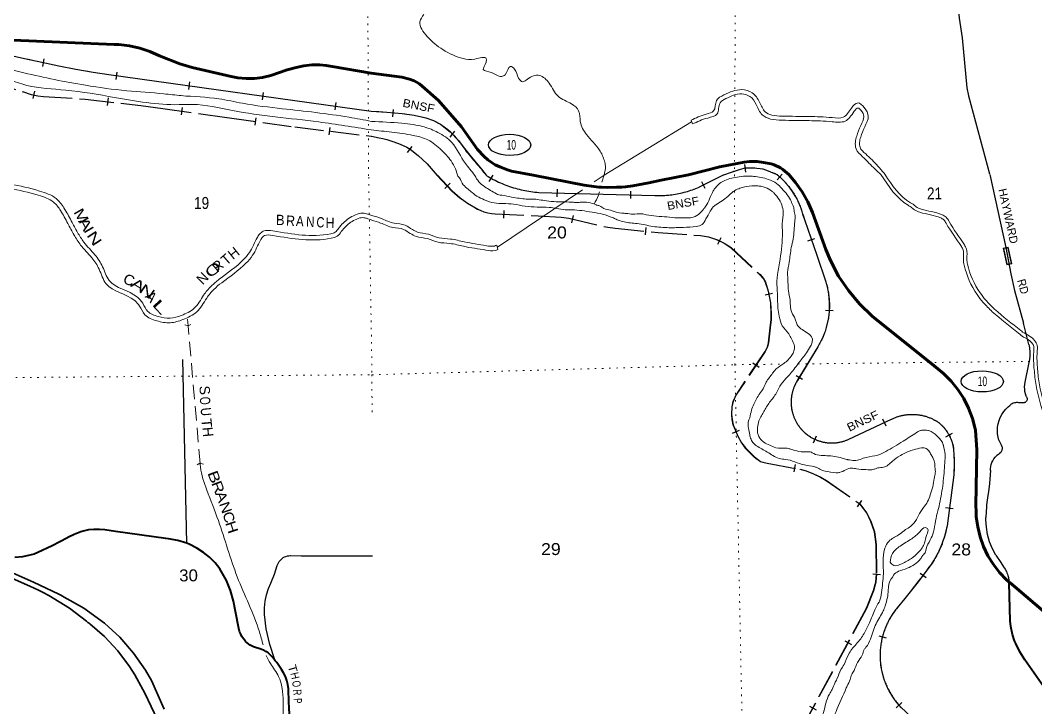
# Model space of a CAD drawing. Header units: feet. Extents: x -8 to 250644, y -192250 to 1368.
# Drawn here: x 57408 to 72237, y -145194 to -135149 of the extents above; entities that cross this region are included whole.
import ezdxf
from ezdxf.enums import TextEntityAlignment as Align

# ---------------------------------------------------------------- set-up
doc = ezdxf.new("R2010")
doc.units = ezdxf.units.FT
doc.header["$LTSCALE"] = 70
for name, pattern in [('DOTTED', [1.5, 0.3, -1.2]), ('LONG_DASHED', [7.5, 6, -1.5]), ('MEDIUM_DASHED', [4.5, 3, -1.5])]:
    doc.linetypes.add(name, pattern=pattern)
for name, color, linetype, lineweight in [('17', 7, 'Continuous', 25), ('18', 7, 'Continuous', 35), ('23', 7, 'Continuous', 70), ('26', 7, 'Continuous', 40), ('29', 7, 'Continuous', 25), ('31', 7, 'Continuous', 13), ('34', 7, 'Continuous', 25), ('39', 7, 'Continuous', 13), ('63', 7, 'Continuous', 25), ('7', 7, 'DOTTED', 13)]:
    doc.layers.add(name, color=color, linetype=linetype, lineweight=lineweight)
for name, color, linetype in [('27', 7, 'Continuous'), ('30', 7, 'Continuous'), ('41', 7, 'Continuous')]:
    doc.layers.add(name, color=color, linetype=linetype)

msp = doc.modelspace()

# ---------------------------------------------------------------- linework, layer by layer
at = {"layer": '17'}
for centre, major_axis in [((64553.28, -136969.88), (309.24, -1)), ((71456.07, -140425.94), (-309.24, 1))]:
    msp.add_ellipse(centre, major_axis=major_axis, ratio=0.500121, dxfattribs=at)
at = {"layer": '18'}
for points in [[(59511.54, -145214.53), (59324.07, -144795.13), (59235.96, -144644.48), (59060.87, -144394.77), (58860.63, -144164.74), (58637.45, -143956.9), (58337.58, -143741.57), (58016.85, -143558.78), (58010.87, -143555.81), (57990.42, -143545.63), (57970.87, -143536.34), (57599.11, -143359.61), (53801.75, -141680.98)], [(59410.3, -145372.75), (59226.58, -144981.64), (59082.62, -144713.18), (59003.68, -144589.96), (58832.24, -144362.23), (58637.93, -144153.67), (58422.89, -143966.56), (58415.26, -143960.67), (58396.59, -143946.27), (58375.26, -143929.97), (58127.76, -143740.93), (57823.89, -143552.23), (57732.63, -143504.15), (57712.49, -143493.54), (57692.63, -143484.51), (57588.75, -143437.28), (57568.94, -143428.27), (57548.75, -143419.35), (53868.4, -141792.45)]]:
    msp.add_lwpolyline(points, dxfattribs=at)
at = {"layer": '23'}
for points in [[(62530.77, -135919.8), (61961.25, -135824.28), (61874.24, -135810.27), (61780.19, -135801.22), (61665.22, -135801.16), (61550.87, -135813.11), (61438.4, -135836.96), (61304.64, -135872.05), (61066.05, -135956.2), (60947.53, -135983.18), (60826.83, -135997.62), (60705.29, -135999.38), (60584.22, -135988.41), (60486.26, -135970.02), (59916.67, -135837.55), (59738.31, -135785.27), (59441.81, -135670.92), (59300.65, -135606.12), (59153.49, -135556.44), (59001.94, -135522.42), (58847.66, -135504.42), (58779.62, -135501.64), (57303.26, -135438.54)], [(64899.24, -137414.47), (64582.51, -137354.3), (64522.52, -137336.21), (64410.67, -137291.78), (64344.27, -137260.51), (64301.46, -137231.84), (64236.87, -137186.26), (64180.25, -137139.37), (64084.34, -137036.95), (63853.05, -136705.31), (63517.25, -136319.46), (63235.81, -136078.38), (63158, -136031.49), (63091.61, -136008.05), (62979.17, -135980.02), (62530.77, -135919.8)], [(67166.21, -137409.28), (67622.23, -137288.89), (67977.75, -137222.16), (68057.26, -137213.63), (68119.75, -137211.67), (68170.52, -137213.63), (68263.02, -137227.91), (68373.61, -137248.8), (68417.06, -137261.5), (68449.28, -137274.2), (68479.55, -137290.81), (68508.84, -137307.42), (68543.85, -137331.32), (68629.8, -137404.64)], [(64899.24, -137414.47), (65419.16, -137513.11), (65642.47, -137556.11), (65782.34, -137579.02), (65857.56, -137586.59), (65896.72, -137588.38), (65985.29, -137591.49), (66117.58, -137589.72), (66195.37, -137586.15), (66245.21, -137582.59), (66355.16, -137569.12), (66589.29, -137523.81), (66767.34, -137487.35), (67166.21, -137409.28)], [(71847.08, -143353.9), (71845.52, -143352.58), (71812.92, -143324.93), (71709.92, -143217.15), (71618.74, -143099.2), (71540.4, -142972.35), (71475.74, -142838.02), (71425.48, -142697.66), (71390.16, -142552.82), (71370.18, -142405.07), (71365.9, -142326.42), (71363.91, -142240.67), (71376.57, -141427.68), (71356.5, -141138.19), (71354.1, -141118.17), (71348.78, -141098.19), (71313.51, -140965.62), (71257.19, -140818.13), (71185.77, -140677.33), (71100.02, -140544.77), (71000.88, -140421.91), (70889.44, -140310.07), (70806.84, -140240.64), (70755.92, -140196.7), (69848.37, -139472.19), (69665.19, -139294.41), (69501.6, -139098.45), (69359.39, -138886.47), (69240.12, -138660.79), (69172.62, -138500.3), (68978.44, -137959.23), (68911.16, -137804.15), (68828.04, -137656.96), (68729.99, -137519.26), (68629.8, -137404.64)], [(73280.8, -144576.68), (71926.63, -143421.36), (71857.77, -143362.97), (71847.08, -143353.9)]]:
    msp.add_lwpolyline(points, dxfattribs=at)
at = {"layer": '26'}
for points in [[(58800.32, -142620.26), (58642.12, -142596.54), (58562.81, -142588.11), (58483.06, -142588.02), (58403.73, -142596.26), (58325.71, -142612.76), (58293.45, -142622.13), (58194.49, -142660.34), (58100.07, -142708.69), (58099, -142709.31), (57872.73, -142829.47), (57665.83, -142927.62), (57610.39, -142949.69), (57549.51, -142967.01), (57438.76, -142989.33), (57326.28, -142999.94)], [(61337.77, -145294.62), (61332.65, -145189.91), (61331.35, -145114.74), (61324.35, -144916.45), (61315.87, -144855.34), (61301.06, -144795.44), (61280.07, -144737.43), (61253.13, -144681.93), (61224.76, -144635.69), (61152.37, -144534.84), (61130.36, -144506.42), (61095.09, -144460.86), (61073.34, -144434.38), (61048.95, -144410.33), (61022.18, -144388.95), (60993.31, -144370.49), (60962.68, -144355.15), (60930.61, -144343.1), (60919.02, -144339.66), (60811.82, -144305.46), (60765.8, -144278.21), (60722.87, -144246.3), (60697.98, -144224.29), (60694.61, -144220.61), (60668.38, -144188.41), (60645.66, -144153.65), (60626.69, -144116.71), (60611.7, -144077.99), (60600.83, -144037.91), (60552.29, -143790.11), (60523.69, -143634.49), (60478.97, -143482.71), (60418.63, -143336.44), (60343.34, -143197.28), (60323.61, -143165.86), (60251.58, -143076.9), (60170.64, -142995.96), (60081.68, -142923.92), (59985.68, -142861.58), (59883.69, -142809.61), (59839.74, -142791.18), (59708.08, -142750.67), (59572.91, -142724.14), (59534.48, -142719.25), (58800.32, -142620.26)], [(72485.37, -145079.78), (72080.92, -144494.81), (72005.12, -144375.07), (71945.99, -144256.91), (71935.99, -144236.93), (71929.55, -144216.91), (71899.47, -144123.41), (71875.02, -144006.72), (71865.17, -143922.96), (71848.08, -143372.58), (71847.08, -143353.9)]]:
    msp.add_lwpolyline(points, dxfattribs=at)
at = {"layer": '29'}
for p, q in [((71874.77, -138852.64), (71926.69, -139097.75)), ((71926.69, -139097.75), (72060.12, -139573.57)), ((59838.78, -142790.78), (59781.94, -140104.57)), ((72136.85, -140150.5), (72079.54, -140439.34)), ((71577.07, -141729.45), (71564.52, -141918.14)), ((71516.86, -142255.65), (71509.89, -142414.65))]:
    msp.add_line(p, q, dxfattribs=at)
for points in [[(72497.08, -130949.35), (72161.1, -131075.43), (72120.43, -131099.05), (72086.3, -131127.95), (72024.61, -131191), (71258.16, -132241.66), (71196.49, -132349.35), (71142.67, -132483.31), (71091.49, -132635.66), (71079.68, -132735.47), (71100.67, -133019.15), (71111.17, -133386.88), (71107.92, -135007.56), (71121.67, -135120.47), (71163.67, -135404.15), (71231.29, -136137.04), (71258.16, -136255.19), (71564.68, -137393.05)], [(71565.97, -137400.73), (71799.47, -138470.44), (71874.77, -138852.64)], [(72135.97, -139887.37), (72131.13, -139867.31), (72060.12, -139573.57)], [(72135.97, -139887.37), (72140.09, -139907.31), (72147.11, -139941.26), (72152.55, -139996.08), (72152.24, -140051.18), (72146.16, -140105.94), (72136.85, -140150.5)], [(72079.54, -140439.34), (72073.45, -140471.88), (72070.79, -140504.89), (72071.59, -140537.99), (72075.85, -140570.82), (72083.52, -140603.03), (72094.52, -140634.27), (72099.39, -140645.47)], [(72113.18, -140693.16), (72102.88, -140713.14), (72098.87, -140718.13), (72093.76, -140723.27), (72088.14, -140727.86), (72082.07, -140731.83), (72075.62, -140735.14), (72068.86, -140737.76), (72061.87, -140739.66), (72054.71, -140740.82), (72048.12, -140741.22)], [(72099.39, -140645.47), (72103.71, -140652.53), (72107.26, -140660.01), (72110.01, -140667.82), (72111.28, -140673.14), (72113.18, -140693.16)], [(71699.35, -141286.36), (71687.17, -141238.95), (71680.02, -141190.53), (71677.97, -141141.63), (71681.04, -141092.78), (71689.19, -141044.52), (71702.35, -140997.38), (71720.37, -140951.87), (71743.04, -140908.5), (71770.12, -140867.73), (71801.32, -140830.01), (71836.28, -140795.77), (71857.89, -140777.84)], [(71990.69, -140737.92), (71974.39, -140736.05), (71957.98, -140735.9), (71941.65, -140737.47), (71925.57, -140740.74), (71909.92, -140745.66), (71894.87, -140752.2), (71880.59, -140760.27), (71867.23, -140769.8), (71857.89, -140777.84)], [(72048.12, -140741.22), (72022.9, -140739.05), (71990.69, -140737.92)], [(71699.35, -141286.36), (71731.62, -141353.6), (71743.64, -141375.74)], [(71726.33, -141462.69), (71706.32, -141479.45), (71691.79, -141491.63), (71671.84, -141507.94)], [(71743.64, -141375.74), (71745.9, -141385.67), (71747.12, -141395.78), (71747.27, -141405.97), (71746.35, -141416.11), (71744.38, -141426.11), (71741.37, -141435.84), (71738.43, -141442.71), (71726.33, -141462.69)], [(71577.07, -141729.45), (71577.85, -141699.26), (71581.79, -141669.32), (71588.83, -141639.95), (71598.9, -141611.48), (71611.9, -141584.22), (71627.67, -141558.47), (71646.04, -141534.51), (71652.22, -141527.99), (71671.84, -141507.94)], [(71564.52, -141918.14), (71548.68, -142041.19), (71537.53, -142095.2)], [(71537.53, -142095.2), (71519.01, -142227.31), (71516.86, -142255.65)], [(71656.31, -142966.89), (71605.44, -142870.05), (71564.97, -142768.44), (71535.35, -142663.14), (71516.89, -142555.33), (71509.81, -142446.18), (71509.89, -142414.65)], [(61160.41, -143114.53), (61167.63, -143094.65), (61176.88, -143075.64), (61188.07, -143057.7), (61201.07, -143041.02), (61215.75, -143025.8), (61231.94, -143012.19), (61249.46, -143000.36), (61268.12, -142990.41), (61287.72, -142982.48), (61308.04, -142976.63), (61328.86, -142972.94), (61349.95, -142971.45), (61353.28, -142971.42)], [(61353.28, -142971.42), (61511.64, -142972.25), (62551.38, -142973.49)], [(71656.31, -142966.89), (71728.86, -143071.85), (71768.87, -143135.01)], [(61066.39, -143374.46), (61122.12, -143240.66), (61160.41, -143114.53)], [(71768.87, -143135.01), (71791.41, -143168.69), (71810.3, -143204.55), (71817.41, -143222.35), (71825.4, -143242.37)], [(71825.4, -143242.37), (71830.82, -143262.35), (71838.01, -143288.84), (71845.69, -143336.39), (71847.08, -143353.9), (71847.77, -143362.58)], [(60972.37, -143833.5), (60972.38, -143736.02), (60982.58, -143639.07), (61002.85, -143543.72), (61032.98, -143451.02), (61066.39, -143374.46)], [(61130.36, -144506.42), (61120.43, -144477.16), (61050.75, -144272.05), (60998.24, -144040.18), (60972.37, -143833.5)]]:
    msp.add_lwpolyline(points, dxfattribs=at)
at = {"layer": '31'}
for p, q in [((71836.84, -138463.6), (71887.59, -138708.39)), ((71887.59, -138708.39), (71814.15, -138723.62))]:
    msp.add_line(p, q, dxfattribs=at)
msp.add_lwpolyline([(71814.15, -138723.62), (71763.4, -138478.82), (71836.84, -138463.6)], dxfattribs=at)
msp.add_lwpolyline([(71772.85, -138485.03), (71830.62, -138473.05), (71878.13, -138702.18), (71820.36, -138714.16)], close=True, dxfattribs=at)
at = {"layer": '34', "lineweight": 13}
for p, q in [((55315.26, -135220.49), (57470.24, -135706.73)), ((58701.99, -135943.86), (62527.21, -136476.15)), ((64980.77, -137665.82), (66677.07, -137710.68)), ((69056.02, -139918.53), (68755.65, -140414.32)), ((71039.91, -141791.41), (70942.21, -142536.11))]:
    msp.add_line(p, q, dxfattribs=at)
at = {"layer": '34'}
for p, q in [((57735.79, -135822.4), (57758.22, -135714.09)), ((58807.75, -136015.23), (58823, -135905.67)), ((59870.09, -136160.42), (59885.33, -136050.87)), ((60945.16, -136312.65), (60960.4, -136203.1)), ((62007.49, -136457.85), (62022.74, -136348.29)), ((62847.63, -136562.08), (62856.68, -136451.84)), ((63688.11, -136856.59), (63755.25, -136768.69)), ((68005.25, -137367.05), (67988.49, -137257.7)), ((64257.6, -137506.7), (64315.15, -137412.23)), ((68463.27, -137480.07), (68534.31, -137395.29)), ((67410.69, -137607.04), (67360.95, -137508.24)), ((65250.8, -137729.09), (65253.72, -137618.52)), ((66322.7, -137754.83), (66325.63, -137644.26)), ((68909.13, -138372.58), (69013.58, -138336.18)), ((69167.66, -139383.18), (69278.04, -139390.39)), ((68736.78, -140337.19), (68831.38, -140394.5)), ((70053.88, -141077.72), (70006.96, -140977.56)), ((68992.73, -141322.26), (69037, -141220.89)), ((70923.71, -141234.13), (71020.42, -141180.45)), ((70920.47, -142270.48), (71030.14, -142284.86)), ((70548.19, -143225.48), (70636.43, -143292.18)), ((69944.04, -144143.01), (70051.25, -144170.24)), ((70200.55, -145193.37), (70283.06, -145119.7))]:
    msp.add_line(p, q, dxfattribs=at)
for points in [[(55315.5, -135219.42), (57470.48, -135705.66), (57720.33, -135763.45), (57970.09, -135815.19), (58220.87, -135862.65), (58473.75, -135907.61), (58702.14, -135942.78), (62532.57, -136475.11)], [(62533.57, -136474.88), (62759.36, -136493.43), (62985.17, -136511.99), (63159.84, -136536.95), (63332.94, -136576.04), (63441.47, -136613.04), (63543.25, -136668.81), (63684.97, -136777.05), (63805.83, -136904.72), (63859.11, -136977.51), (63912.92, -137049.39), (63990.51, -137143.14), (64068.16, -137236.86), (64142.22, -137326.14), (64213.89, -137413.66)], [(67681.1, -137407.8), (67796.67, -137368.68), (67912.73, -137329.36), (67947.42, -137319.14), (67979.64, -137311.33), (68005.02, -137307.42), (68038.41, -137305.15), (68106.57, -137304.49), (68166.51, -137307.9), (68212.02, -137313.28), (68250.18, -137321.36), (68330.98, -137347.25), (68397.06, -137375.84), (68463.09, -137404.41)], [(64217.58, -137415.76), (64223.43, -137420.15), (64239.09, -137430.15), (64264.11, -137444.95), (64289.49, -137459.28), (64315.05, -137473.28), (64340.83, -137486.63), (64366.81, -137499.67), (64392.98, -137512.21), (64419.51, -137524.27), (64446.1, -137535.84), (64473.03, -137547.11), (64500, -137557.7), (64527.33, -137567.98), (64554.71, -137577.6), (64582.29, -137586.91), (64609.9, -137595.71), (64637.87, -137604.04), (64665.89, -137611.7), (64693.93, -137619.03), (64722.34, -137625.88), (64750.63, -137632.23), (64779.1, -137638.08), (64807.81, -137643.29), (64836.36, -137648.16), (64865.12, -137652.53), (64894.08, -137656.25), (64922.91, -137659.62), (64951.77, -137662.5), (64980.82, -137664.73), (66677.1, -137709.59), (66692.45, -137710.04), (66718.33, -137710.53), (66744.1, -137710.44), (66769.91, -137710.02), (66795.66, -137709.12), (66821.51, -137707.7), (66847.18, -137705.87), (66873, -137703.66), (66898.59, -137700.9), (66924.33, -137697.75), (66949.83, -137694.06), (66975.35, -137690.04), (67000.7, -137685.61), (67026.13, -137680.66), (67051.33, -137675.16), (67076.42, -137669.4), (67101.6, -137663.11), (67126.46, -137656.46), (67151.28, -137649.36), (67176, -137641.66), (67200.48, -137633.74), (67224.9, -137625.36), (67249.23, -137616.37), (67273.3, -137607.17), (67297.19, -137597.56), (67321.01, -137587.35), (67327.54, -137584.85), (67680.26, -137408.19)], [(68463.42, -137404.77), (68466.35, -137406.72), (68479.69, -137420.55), (68494.49, -137433.59), (68509.22, -137446.88), (68523.65, -137460.37), (68537.81, -137474.16), (68551.67, -137488.15), (68565.36, -137502.4), (68578.87, -137516.82), (68591.99, -137531.58), (68604.92, -137546.5), (68617.59, -137561.73), (68630.05, -137577.12), (68642.11, -137592.73), (68653.97, -137608.51), (68665.53, -137624.48), (68676.82, -137640.76), (68687.78, -137657.12), (68698.58, -137673.75), (68708.94, -137690.5), (68719.14, -137707.52), (68728.9, -137724.66), (68738.46, -137741.96), (68747.7, -137759.34), (68756.67, -137777.03), (68765.2, -137794.84), (68773.51, -137812.69), (68781.53, -137830.85), (68789.21, -137848.99), (68796.59, -137867.32), (68803.56, -137885.86), (68810.27, -137904.36), (68816.69, -137923.05), (68822.7, -137941.97), (68828.45, -137960.82), (68833.89, -137979.76), (68838.89, -137998.88), (68865.44, -138073.43), (69042.61, -138581.73), (69171.24, -138968.78), (69173.38, -138975.91), (69179.24, -138995.39), (69184.67, -139015.15), (69189.72, -139034.83), (69194.47, -139054.6), (69198.93, -139074.6), (69202.88, -139094.56), (69206.65, -139114.56), (69209.95, -139134.68), (69213.03, -139154.94), (69215.65, -139175.06), (69217.89, -139195.36), (69219.86, -139215.64), (69221.52, -139236), (69222.65, -139256.32), (69223.56, -139276.78), (69224.12, -139297.16), (69224.26, -139317.56), (69224.02, -139337.87), (69223.48, -139358.26), (69222.67, -139378.64), (69221.34, -139398.97), (69219.75, -139419.29), (69217.74, -139439.62), (69215.47, -139459.94), (69212.74, -139480.11), (69209.75, -139500.27), (69206.4, -139520.34), (69202.62, -139540.43), (69198.55, -139560.33), (69194.16, -139580.33), (69189.36, -139600.08), (69184.25, -139619.91), (69178.73, -139639.5), (69172.95, -139659.07), (69166.87, -139678.45), (69160.37, -139697.86), (69153.48, -139717.02), (69146.38, -139736.07), (69138.87, -139755.14), (69131.11, -139773.91), (69122.98, -139792.62), (69114.4, -139811.18), (69105.68, -139829.53), (69096.6, -139847.79), (69087.07, -139865.9), (69077.38, -139883.81), (69067.4, -139901.53), (69056.96, -139919.1), (68756.58, -140414.9), (68751.98, -140422.36), (68746.64, -140431.21), (68741.52, -140440.23), (68736.53, -140449.32), (68731.66, -140458.48), (68726.99, -140467.67), (68722.49, -140477.07), (68718.11, -140486.46), (68713.96, -140495.94), (68709.9, -140505.45)], [(68709.9, -140505.45), (68706.05, -140515.12), (68702.39, -140524.79), (68698.87, -140534.5), (68695.49, -140544.35), (68692.38, -140554.21), (68689.33, -140564.1), (68686.54, -140574.08), (68683.83, -140584.14), (68681.38, -140594.15), (68679.1, -140604.28), (68676.95, -140614.41), (68674.97, -140624.6), (68673.25, -140634.79), (68671.63, -140645.09), (68670.21, -140655.35), (68668.99, -140665.63), (68667.95, -140675.91), (68667.08, -140686.25), (68666.33, -140696.58), (68665.86, -140706.93), (68665.51, -140717.28), (68665.39, -140727.66), (68665.39, -140738.05), (68665.62, -140748.39), (68666, -140758.75), (68666.56, -140769.07), (68667.33, -140779.43), (68668.27, -140789.72), (68669.36, -140800.07), (68670.67, -140810.31), (68672.13, -140820.62), (68673.81, -140830.82), (68675.63, -140841.03), (68677.6, -140851.16), (68679.79, -140861.33), (68682.19, -140871.4), (68684.7, -140881.43), (68687.42, -140891.48), (68690.28, -140901.41), (68693.32, -140911.31), (68696.62, -140921.17), (68699.98, -140930.93), (68703.53, -140940.67), (68707.34, -140950.36), (68711.22, -140959.94), (68715.25, -140969.45), (68719.53, -140978.93), (68723.93, -140988.34), (68728.51, -140997.61), (68733.25, -141006.8), (68738.13, -141016), (68743.2, -141025.04), (68748.4, -141033.96), (68753.74, -141042.87), (68759.26, -141051.63), (68764.93, -141060.27), (68770.78, -141068.89), (68776.75, -141077.32), (68782.82, -141085.71), (68789.1, -141093.99), (68795.5, -141102.1), (68802.07, -141110.13), (68808.71, -141118.06), (68815.58, -141125.88), (68822.49, -141133.55), (68829.63, -141141.11), (68836.82, -141148.53), (68844.17, -141155.87), (68851.64, -141163.02), (68859.25, -141170.05), (68866.94, -141176.98), (68874.82, -141183.75), (68882.78, -141190.41), (68890.86, -141196.9), (68899.01, -141203.28), (68907.33, -141209.46), (68915.74, -141215.53), (68924.21, -141221.45), (68932.81, -141227.23), (68941.52, -141232.83), (68950.38, -141238.31), (68959.23, -141243.65), (68968.25, -141248.78), (68977.34, -141253.77), (68986.5, -141258.64), (68995.7, -141263.3), (69005.09, -141267.81), (69014.48, -141272.18), (69023.96, -141276.33), (69033.47, -141280.39), (69043.14, -141284.24), (69052.81, -141287.91), (69062.52, -141291.43), (69072.37, -141294.8), (69082.23, -141297.92), (69092.13, -141300.96), (69102.1, -141303.76), (69112.16, -141306.46), (69122.17, -141308.91), (69132.3, -141311.19)], [(69132.3, -141311.19), (69142.43, -141313.34), (69152.62, -141315.32), (69162.82, -141317.04), (69173.11, -141318.66), (69183.37, -141320.09), (69193.65, -141321.31), (69203.94, -141322.34), (69214.27, -141323.22), (69224.6, -141323.96), (69234.95, -141324.44), (69245.3, -141324.78), (69255.68, -141324.9), (69266.07, -141324.9), (69276.41, -141324.67), (69286.77, -141324.3), (69297.09, -141323.73), (69307.45, -141322.96), (69317.75, -141322.03), (69328.09, -141320.93), (69338.33, -141319.62), (69348.64, -141318.16), (69358.84, -141316.48), (69369.05, -141314.66), (69379.19, -141312.7), (69389.35, -141310.51), (69399.42, -141308.11), (69409.45, -141305.59), (69419.5, -141302.88), (69429.43, -141300.01), (69439.33, -141296.97), (69449.19, -141293.68), (69458.95, -141290.31), (69468.69, -141286.76), (69478.38, -141282.96), (69487.96, -141279.08), (69497.47, -141275.04), (69507.03, -141270.72), (69507.16, -141270.68), (70129.27, -140979.23), (70134.52, -140976.63), (70145.22, -140971.46), (70155.98, -140966.53), (70166.82, -140961.79), (70177.73, -140957.21), (70188.78, -140952.85), (70199.89, -140948.63), (70211.04, -140944.67), (70222.24, -140940.83), (70233.55, -140937.28), (70244.92, -140933.89), (70256.28, -140930.67), (70267.75, -140927.66), (70279.26, -140924.87), (70290.87, -140922.29), (70302.44, -140919.84), (70314.12, -140917.68), (70325.8, -140915.71), (70337.52, -140913.89), (70349.21, -140912.3), (70361.05, -140910.96), (70372.84, -140909.76), (70384.62, -140908.85), (70396.42, -140908.03), (70408.32, -140907.5), (70420.12, -140907.16), (70431.94, -140907.01), (70443.85, -140907.06), (70455.67, -140907.4), (70467.49, -140907.83), (70479.32, -140908.54), (70491.2, -140909.4), (70502.94, -140910.51), (70514.73, -140911.85), (70526.47, -140913.34), (70538.23, -140915.02), (70549.89, -140916.99), (70561.6, -140919.1), (70573.22, -140921.42), (70584.8, -140923.96), (70596.29, -140926.71), (70607.77, -140929.64), (70619.21, -140932.72), (70630.57, -140936.09), (70641.88, -140939.61), (70653.15, -140943.35), (70664.37, -140947.26), (70675.45, -140951.41), (70686.48, -140955.69), (70697.43, -140960.17), (70708.33, -140964.9), (70719.1, -140969.77), (70729.85, -140974.83), (70740.43, -140980.08), (70751.02, -140985.54), (70761.41, -140991.18), (70771.75, -140996.98), (70781.96, -141002.91), (70792.13, -141009.09), (70802.09, -141015.47), (70811.98, -141021.94)], [(70811.98, -141021.94), (70821.81, -141028.65), (70831.46, -141035.47), (70833.51, -141036.99), (70841.5, -141043.91), (70849.27, -141050.96), (70856.92, -141058.14), (70864.54, -141065.44), (70871.95, -141072.9), (70879.19, -141080.45), (70886.42, -141088.13), (70893.43, -141095.97), (70900.28, -141103.89), (70907.07, -141112), (70913.63, -141120.15), (70920.12, -141128.4), (70926.46, -141136.84), (70932.58, -141145.34), (70938.59, -141153.97), (70944.47, -141162.65), (70950.2, -141171.52), (70955.76, -141180.4), (70961.16, -141189.47), (70966.4, -141198.54), (70971.51, -141207.75), (70976.42, -141217.03), (70981.16, -141226.39), (70985.78, -141235.82), (70990.2, -141245.39), (70994.48, -141255.01), (70998.57, -141264.68), (71002.53, -141274.41), (71006.24, -141284.25), (71009.82, -141294.14), (71013.24, -141304.04), (71016.49, -141314.05), (71019.54, -141324.11), (71022.41, -141334.25), (71025.17, -141344.38), (71027.68, -141354.61), (71029.69, -141363.32), (71030.99, -141372.42), (71035.02, -141407.15), (71038.66, -141441.85), (71041.66, -141476.9), (71044.08, -141511.7), (71045.88, -141546.65), (71046.87, -141581.74), (71047.49, -141616.59), (71047.47, -141651.6), (71046.64, -141686.74), (71045.43, -141721.64), (71043.62, -141756.5), (71041, -141791.53), (70943.29, -142536.29), (70942.16, -142542.01), (70936.9, -142568.02), (70931.17, -142593.9), (70924.89, -142619.79), (70918.24, -142645.42), (70911.15, -142671.13), (70903.57, -142696.5), (70895.56, -142721.95), (70887.05, -142747.05), (70878.21, -142772.11), (70868.98, -142796.93), (70859.2, -142821.73), (70848.92, -142846.2), (70838.39, -142870.49), (70827.31, -142894.78), (70815.93, -142918.69), (70804.09, -142942.48), (70791.67, -142966.04), (70779.08, -142989.31), (70766.02, -143012.45), (70752.37, -143035.37), (70738.56, -143058), (70724.36, -143080.38), (70709.56, -143102.55), (70520.5, -143352.66), (70326.79, -143597.01), (70215.97, -143733.42), (70203.84, -143748.22), (70192.14, -143763.2), (70180.69, -143778.4), (70169.33, -143793.82), (70158.37, -143809.43), (70147.74, -143825.18), (70137.21, -143841.14), (70127.09, -143857.29), (70117.29, -143873.57), (70107.67, -143890.15), (70098.44, -143906.76), (70089.38, -143923.53), (70080.66, -143940.56), (70072.33, -143957.63), (70064.24, -143974.91), (70056.4, -143992.26), (70048.9, -144009.88), (70041.71, -144027.46), (70034.84, -144045.34)], [(70034.85, -144045.32), (70028.29, -144063.18), (70021.99, -144081.22), (70016.08, -144099.31), (70010.5, -144117.52), (70005.14, -144135.79), (70000.21, -144154.26), (69995.5, -144172.78), (69991.19, -144191.34), (69987.11, -144209.96), (69983.52, -144228.68), (69980.16, -144247.47), (69977.1, -144266.22), (69974.38, -144285.09), (69972.04, -144304.01), (69970.02, -144323.06), (69968.22, -144342), (69966.9, -144361.06), (69965.89, -144380.09), (69965.12, -144399.17), (69964.73, -144418.14), (69964.74, -144437.31), (69964.97, -144456.37), (69965.67, -144475.39), (69966.52, -144494.4), (69967.85, -144513.52), (69969.47, -144532.45), (69971.4, -144551.36), (69973.65, -144570.39), (69976.34, -144589.22), (69979.19, -144608.05), (69982.51, -144626.83), (69986.05, -144645.66), (69989.97, -144664.23), (69994.28, -144682.83), (69998.8, -144701.35), (70003.64, -144719.82), (70008.92, -144738.1), (70014.44, -144756.44), (70020.25, -144774.59), (70026.44, -144792.63), (70032.93, -144810.49), (70039.72, -144828.33), (70046.74, -144846.06), (70054.2, -144863.59), (70061.89, -144881.03), (70069.95, -144898.35), (70078.24, -144915.58), (70086.89, -144932.53), (70095.76, -144949.39), (70104.93, -144966.07), (70114.47, -144982.63), (70124.22, -144998.94), (70134.29, -145015.23), (70144.63, -145031.17), (70155.28, -145047.09), (70166.2, -145062.67), (70177.35, -145078.15), (70188.71, -145093.38), (70200.45, -145108.5), (70212.46, -145123.28), (70224.62, -145137.89), (70237.15, -145152.39), (70249.81, -145166.56), (70262.76, -145180.56), (70274.57, -145192.78), (70413.8, -145322.9)]]:
    msp.add_lwpolyline(points, dxfattribs=at)
at = {"layer": '34', "linetype": 'LONG_DASHED', "lineweight": 13}
for points in [[(55930.82, -135737.45), (57568.06, -136235.58), (57665.28, -136258.93), (57747.41, -136265.42), (58354.67, -136306.08), (59166.41, -136397.08), (59489.19, -136443.78), (60428.92, -136574.65), (61416.85, -136712.41), (62534.52, -136848.23)], [(63496.56, -137417.39), (63710.91, -137644.38), (63828.43, -137746.21), (63938.01, -137823.68), (64086.99, -137912.29), (64176.58, -137949.82), (64234.91, -137968.58), (64289.08, -137976.92), (64342.21, -137982.13), (64970.42, -138010.76), (65306.87, -138030.07), (65418.11, -138046.22), (65988.18, -138178.1), (66097.08, -138192.96), (66722.37, -138251.89), (67341.44, -138298.84), (67457.04, -138315.71), (67586.22, -138361.58), (67686.23, -138411.61), (67785.17, -138473.34), (68208.01, -138867.72), (68256.06, -138921.37), (68286.28, -138978.7), (68327.95, -139107.96), (68362.32, -139275.8), (68369.62, -139437.37), (68368.57, -139525.98), (68361.28, -139599.99), (68328.98, -139861.65), (68316.48, -139920.03), (68281.15, -139986.55), (67855.64, -140625.54), (67813.32, -140719.58), (67797.69, -140797.76), (67792.48, -140909.3), (67798.74, -140984.36), (67815.4, -141061.5), (67885.2, -141227.24), (67938.33, -141324.19), (67994.1, -141398.93), (68126.89, -141531.64), (68171.68, -141566.04), (68218.56, -141598.35), (68252.94, -141611.9), (68313.73, -141625.69), (68794.42, -141713.02), (68885.27, -141735.96), (68991.53, -141779.74), (69095.71, -141829.78), (69177.58, -141878.38), (69668.11, -142219.35), (69764.51, -142346.83), (69827.01, -142471.92), (69877.02, -142626.2), (69904.52, -142807.94), (69909.02, -143242.96), (69899.93, -143357.99), (69862.43, -143483.08), (69761.37, -143740.73), (68895.18, -145351.3)]]:
    msp.add_lwpolyline(points, dxfattribs=at)
at = {"layer": '34', "lineweight": 13}
for points in [[(67321.43, -137588.36), (67327.99, -137585.85), (67676.71, -137410.31)], [(68837.84, -137999.2), (68864.41, -138073.79), (69041.57, -138582.08), (69170.2, -138969.11)], [(69507.41, -141271.75), (69507.55, -141271.71), (70129.75, -140980.22)]]:
    msp.add_lwpolyline(points, dxfattribs=at)
for centre, radius, start, end in [((60853.84, -121448.58), 14654.13, 256.65008, 261.55599), ((65098.49, -136002.67), 1667.3, 237.93516, 265.9514), ((67742.15, -138279.45), 1130.97, 14.34736, 50.35934), ((66729.99, -136231.08), 1480.54, 267.95176, 293.54557), ((68055.94, -139316.68), 1167.21, 328.96041, 17.32435), ((69259.16, -140731.13), 594.89, 147.82181, 294.66414), ((70434.01, -141585.99), 677.89, 53.96083, 116.66854), ((70441.9, -141494.53), 601.16, 12.58752, 49.43625), ((69042.15, -141630.07), 2004.26, 355.38289, 7.64263), ((69448.27, -142250.56), 1520.98, 325.96281, 349.17937), ((56357.78, -132382.16), 17912.6, 320.67906, 323.24121), ((71057.23, -144430.49), 1093.63, 140.35481, 224.2457)]:
    msp.add_arc(centre, radius, start, end, dxfattribs=at)
for points in [[(62533.48, -136475.98), (62985.05, -136513.08), (63332.64, -136577.1), (63542.65, -136669.73), (63804.98, -136905.43), (63912.06, -137050.07), (64067.31, -137237.56), (64215.43, -137416.12)], [(67681.02, -137409), (67913.01, -137330.43), (68166.41, -137309), (68330.59, -137348.28), (68462.65, -137405.42)]]:
    msp.add_spline(points, degree=3, dxfattribs=at)
at = {"layer": '39'}
for p, q in [((65934.62, -137409.88), (67210.44, -136632.06)), ((67203.46, -136608.72), (67225.38, -136664.57)), ((65791.06, -137508.61), (65934.62, -137409.88)), ((65934.7, -137409.33), (65901.74, -137516.13)), ((64376.03, -138464.37), (65617.34, -137625.95)), ((64365.38, -138434.91), (64380.55, -138498.56)), ((59858.34, -139613.18), (59849.67, -139514.15))]:
    msp.add_line(p, q, dxfattribs=at)
at = {"layer": '39', "linetype": 'MEDIUM_DASHED'}
msp.add_line((60034.57, -141625.11), (59858.34, -139613.18), dxfattribs=at)
at = {"layer": '39'}
for points in [[(59809.01, -139599.85), (59858.34, -139613.18), (59897.28, -139592.79)], [(60081.75, -141636.23), (60032.42, -141622.9), (59993.48, -141643.29)]]:
    msp.add_lwpolyline(points, dxfattribs=at)
for points in [[(50078.21, -130714.34), (50481.59, -131014.34), (50854.82, -131336.44), (51121.67, -131620.25), (51324.22, -131976.42), (51524.84, -132209.89), (51839.91, -132455.52), (52211.15, -132763.54), (52404.94, -132973.18), (52768.84, -133482.02), (53051.63, -133934.8), (53121.65, -134302.93), (53159.52, -134705.23), (53225.57, -135008.99), (53281.69, -135143.8), (53369.99, -135210.24), (53548.67, -135240.55), (54068.67, -135295.26), (54367.87, -135255.26), (54677.11, -135219.29), (54918.03, -135253.67), (55199.07, -135348.42), (55630.69, -135451.33), (56979.74, -135800.34), (57461.54, -135917.37), (58358.94, -136099.08), (58963.25, -136177.99), (59502.28, -136223.8), (59759.17, -136250.14), (60305.88, -136296.25), (60654.99, -136362.12), (61234.63, -136441.16), (62209.49, -136566.31), (62535.37, -136626.21)], [(52092.59, -132902.23), (52319.31, -133127.98), (52656.28, -133644.86), (52788.42, -134188.02), (52956.62, -134857.94), (53006.61, -135145.6), (53161.13, -135268.41), (53303.66, -135318.8), (53905.93, -135445.98), (54319.52, -135496.59), (54636.8, -135436.49), (54996.21, -135436.77), (55468.02, -135493.45), (56140.54, -135666.94), (57011.78, -135921.04), (57505.59, -136100.43), (58071.76, -136169.26), (58784.32, -136276.49), (59726.24, -136381.88), (59920.86, -136377.85), (60507.1, -136466.8), (61129.48, -136559.8), (61765.92, -136634.71), (62531.56, -136750.46)], [(63299.27, -135062.58), (63245.12, -135171.24), (63349.75, -135384.34), (63578.93, -135577.21), (63876.35, -135709.66), (64045.1, -135715.53), (64213.85, -135711.34), (64209.87, -135761.63), (64169.78, -135868.27), (64288.34, -135914.41), (64439.05, -135968.57), (64487.25, -135944.39), (64565.5, -135823.63), (64627.8, -135861.78), (64684.16, -135994.47), (64746.48, -136046.71), (64814.75, -136008.42), (64991.49, -135955.95), (65130.2, -136066.44), (65262.94, -136259.4), (65459.9, -136371.84), (65562.44, -136472.31), (65586.67, -136629.17), (65679.24, -136820.16), (65866.25, -137045.24), (65938.7, -137204.07), (65953.2, -137277.45), (65934.35, -137411.83)], [(67203.46, -136608.72), (67424.57, -136521.93), (67533.5, -136473.57), (67575.92, -136321.39), (67684.21, -136239.93), (67944.71, -136162.59), (68097.56, -136208.91), (68203.81, -136344.6), (68287.44, -136485.23), (68382.1, -136533.56), (68535.07, -136549.75), (68929.11, -136555.4), (69264.88, -136571.16), (69426.16, -136564.8), (69546.89, -136433.44), (69642.62, -136356.23), (69732.9, -136424.36), (69792.53, -136553.12), (69739.79, -136706.09), (69681.43, -136857.57), (69664.93, -136934.26), (69671.45, -137003.24), (69754.16, -137102.44), (69933.51, -137281.68), (70034.39, -137399.11)], [(67225.38, -136664.57), (67447.71, -136577.3), (67583.7, -136516.93), (67628.25, -136357.1), (67711.64, -136294.37), (67944.53, -136225.23), (68062.01, -136260.83), (68154.2, -136378.57), (68244.72, -136530.79), (68364.72, -136592.06), (68531.48, -136609.7), (68927.27, -136615.38), (69264.66, -136631.22), (69453.46, -136623.77), (69588.04, -136477.33), (69643.85, -136432.32), (69684.77, -136463.2), (69727.93, -136556.41), (69683.42, -136685.52), (69623.76, -136840.37), (69604.33, -136930.69), (69613.47, -137027.39), (69709.82, -137142.95), (69891.61, -137324.64), (69976.42, -137400.37)], [(62535.37, -136626.21), (62978.75, -136653.9), (63307.22, -136707.99), (63506.8, -136787.03), (63710.6, -136936.76), (63907.72, -137240.28), (63974.08, -137324.69), (64045.66, -137415.51)], [(62531.56, -136750.46), (62832.59, -136784.76), (63144.01, -136830.72), (63361.02, -136896.88), (63556, -137043.51), (63698.77, -137204.28), (63763.15, -137320.87), (63792.26, -137418.6)], [(55872.81, -137437.09), (56019.03, -137576.14), (56146.3, -137609.4), (56415.32, -137594.08), (56846.03, -137586.8), (57250.98, -137609.31), (57670.9, -137706.23), (57893.24, -137806.46), (57996.19, -137928.69), (58100.5, -138116.56), (58194.35, -138286.95), (58288.54, -138432.69), (58451.78, -138619.25), (58558.56, -138785.33), (58659.55, -138996.7), (59079.19, -139245.08), (59148.6, -139324.79), (59227.4, -139453.24), (59403.24, -139540.62), (59598.64, -139569.26), (59781.52, -139521.78), (59985.65, -139408.89), (60130.13, -139208.44), (60233.88, -139082.63), (60349.61, -138983.53), (60704.27, -138699.72), (60799.93, -138583.63), (60915.09, -138363.55), (60946.07, -138317.54), (60974.08, -138296.09), (61095.96, -138292.29), (61948.72, -138334.46), (62037.64, -138303.56), (62096.44, -138237.22), (62233.39, -138101.17), (62321.87, -138053.93), (62410.97, -138032.17), (62465.4, -138042.9), (62540.91, -138068.5)], [(55948.88, -137436.96), (56046.69, -137516.59), (56153.25, -137544.44), (56414.39, -137529.57), (56848.33, -137522.24), (57260.27, -137545.14), (57690.51, -137644.44), (57929.91, -137752.36), (58044.84, -137888.82), (58151.9, -138081.63), (58244.82, -138250.34), (58335.65, -138390.89), (58498.94, -138577.5), (58609.96, -138750.18), (58704.98, -138949.06), (59117.57, -139193.26), (59196.2, -139283.55), (59268.88, -139402.03), (59421.79, -139478.02), (59596.66, -139503.65), (59761.28, -139460.91), (59947.82, -139357.75), (60085.87, -139166.22), (60193.97, -139035.13), (60314.21, -138932.17), (60664.97, -138651.48), (60753.05, -138544.59), (60866.92, -138326.98), (60904.92, -138270.54), (60955.04, -138232.16), (61097.67, -138227.71), (61941.61, -138269.44), (62005.84, -138247.12), (62055.9, -138190.64), (62200.12, -138047.37), (62302.42, -137992.75), (62410.84, -137966.27), (62481.2, -137980.14), (62539.46, -137999.51)], [(63792.26, -137418.6), (63820.61, -137451.21), (63877.78, -137551.49), (63950.79, -137617.41), (64007.57, -137667.34), (64102.74, -137733.09), (64211.88, -137782.63), (64258.34, -137800.41), (64397.5, -137825.54), (64459.94, -137827.08), (64613.08, -137836), (64781.08, -137865.89), (65132.11, -137884.37), (65242.97, -137898.22), (65365.37, -137919.01), (65427.72, -137919.01), (65719.61, -137946.48), (66024.28, -138018.71), (66084.9, -138044.44), (66137.45, -138068.21), (66319.04, -138111.15), (66417.8, -138120.48), (66645.69, -138161.06), (66881.47, -138179.42), (67092.91, -138175.81), (67282.1, -138160.28), (67364.47, -138133.47), (67422.24, -138052.46), (67483.99, -137938.6), (67547.61, -137858.14), (67567.64, -137843.88), (67739.91, -137723.74), (67817.9, -137652.65), (67900.14, -137609.72), (67968.44, -137587.05), (68135.45, -137567.66), (68222.11, -137575.06), (68288.69, -137590.67), (68387.84, -137650.35), (68420.3, -137680.32), (68454.84, -137720.35), (68518.06, -137820.59), (68547.08, -137927.13), (68549.61, -137993.58), (68532.79, -138160.9), (68539.31, -138223.29), (68539.53, -138251.49), (68504.27, -138638.51), (68467.76, -138864.39), (68459.18, -139055.81), (68463.61, -139108.15), (68473.58, -139353.83), (68492.64, -139474.54), (68536.01, -139613.2), (68629.57, -139731.34), (68670.43, -139805.56), (68713.58, -139916.02), (68706.03, -139980.54), (68676.29, -140041.19), (68558.43, -140164.96), (68448.27, -140244.35), (68414.32, -140280.86), (68394.39, -140307.2), (68300.75, -140438.84), (68237.28, -140564.21), (68207.38, -140604.72), (68121.99, -140760.47), (68086.42, -140847.35), (68061.08, -140956.32), (68045.31, -141000.75), (68042.15, -141111.57), (68060.99, -141204.08), (68079.63, -141270.41), (68120.4, -141332.55), (68177.14, -141378.45), (68258.06, -141424.17), (68276.26, -141434.1), (68442.16, -141531.55), (68541.08, -141561.02), (68581.39, -141564.74), (68859.96, -141647.24), (69011.22, -141674.3), (69051.6, -141688.09), (69122.4, -141727.84), (69160.73, -141735.61), (69322.04, -141760.58), (69374.37, -141756.15), (69551.1, -141692.37), (69621.68, -141703.93), (69758.72, -141714.98), (69871.46, -141710.1), (69883.51, -141705.98), (69931.72, -141689.5), (70014.23, -141680.82), (70144.45, -141593.22), (70260.62, -141509.75), (70372.92, -141448.47)], [(64045.66, -137415.51), (64105.03, -137509.49), (64190.18, -137581.36), (64362.17, -137684.8), (64396.53, -137700.66), (64440.88, -137706.37), (64584.07, -137731.47), (64695.63, -137750.42), (64794.93, -137761.97), (64882.69, -137761.97), (65090.54, -137787.37), (65233.73, -137801.23), (65485.65, -137808.45), (65551.9, -137811.77), (65585.02, -137808.45), (65708.49, -137811.6), (65809.43, -137843.07), (65823.58, -137849.01), (65867.98, -137860.76), (65930.7, -137898.56), (66025.57, -137926.04), (66195.08, -137969.07), (66255.51, -137970.63), (66352.27, -137981.99), (66483.14, -137976.97), (66549.71, -137990.56), (66852.05, -138022.52), (67007.23, -138035.45), (67152.23, -138034.36), (67208.6, -138031.92), (67310.95, -137984.81), (67386.88, -137907.69), (67398.85, -137893.5), (67462.48, -137788.28), (67515.9, -137665), (67543.74, -137618.46), (67619.61, -137533.28), (67695.79, -137488.39), (67904.84, -137436.46), (68035.66, -137425.4), (68120.29, -137430.8), (68332.09, -137473.51), (68453.41, -137535.04), (68530.51, -137608.99), (68669.27, -137800.25), (68685.23, -137841.01), (68704.72, -137883.55), (68708.27, -137926.09), (68722.45, -138000.53), (68718.9, -138090.93), (68695.32, -138342.97), (68668.11, -138470.08), (68637.56, -138685.84), (68614.55, -138835.08), (68619.68, -138976.04), (68624.69, -139102.91), (68649.91, -139237.68), (68685.74, -139442.87), (68706.1, -139470.91), (68730.73, -139531.16), (68738.98, -139555.27), (68763.58, -139611.48), (68826.46, -139669.42), (68913.51, -139727.18), (68972.36, -139794.25), (68972.36, -139850.96), (68949.19, -139912.23), (68889.52, -140009.37), (68783.84, -140145.13), (68656.23, -140311.27), (68590.32, -140382.27), (68502.61, -140497.74), (68441.05, -140611.01), (68339.41, -140748.75), (68257.89, -140884.33), (68243.98, -140908.61), (68202.26, -140981.44), (68178.82, -141076.29), (68175.58, -141177.03), (68194.11, -141229.26), (68265.25, -141313.33), (68352.19, -141356.98), (68443.11, -141394.57), (68606.32, -141403.41), (68662.81, -141417.08), (68902.49, -141455.19), (68956.08, -141457.47), (68971.34, -141467.12), (69189.2, -141511.81), (69408.99, -141546.4), (69479.65, -141568.03), (69493.76, -141569.93), (69588.52, -141583.32), (69763.37, -141535.67), (69930.28, -141504.19), (70046.68, -141450.94), (70301.28, -141299.95)], [(69976.42, -137400.37), (70374.68, -137853.08), (70416.49, -137879.05), (70465.74, -137919.11), (70546.11, -137955.12), (70849.79, -138036.58), (70893.23, -138063.09), (70929.63, -138115.95), (71151.85, -138455.68), (71177.31, -138507.28), (71184.57, -138573.02), (71181.02, -138642.44), (71193.34, -138726.38), (71380.98, -139155.75), (71469.99, -139271.17), (71603.9, -139407.18), (71986.31, -139720.61), (72057.37, -139778.11)], [(70034.08, -137398.76), (70407.12, -137814.37), (70445.57, -137838.25), (70492.19, -137876.17), (70562.92, -137907.86), (70869.69, -137990.15), (70928.37, -138025.96), (70971.15, -138088.08), (71195.35, -138430.84), (71226.04, -138493.05), (71234.71, -138571.54), (71231.21, -138640.06), (71241.84, -138712.49), (71424.33, -139130.09), (71507.74, -139238.24), (71637.66, -139370.2), (72019.92, -139683.51), (72044.8, -139703.99)], [(65866.19, -137657.99), (65850.89, -137704.33), (65786.79, -137834.65)], [(62539.46, -137999.51), (62691.58, -138050.09), (62867.1, -138114.75), (63028.76, -138142.47), (63134.99, -138207.13), (63208.89, -138244.08), (63370.56, -138276.41), (63522.98, -138327.22), (63689.26, -138345.7), (63795.49, -138364.17), (63892.49, -138387.27), (64215.81, -138442.69), (64331.29, -138447.31), (64365.38, -138434.91)], [(62540.91, -138068.5), (62670.09, -138111.44), (62850.23, -138177.81), (63005.55, -138204.44), (63103.5, -138264.06), (63187.61, -138306.11), (63353.84, -138339.35), (63508.96, -138391.06), (63680.09, -138410.08), (63782.38, -138427.87), (63879.46, -138450.98), (64208.99, -138507.47), (64341.48, -138512.77), (64380.55, -138498.56)], [(72044.8, -139703.99), (72221.26, -139829.09), (72258.08, -139903.34), (72258.8, -139995.99), (72264.8, -140249.75), (72275.72, -140358.44), (72540.63, -141274.97), (72581.7, -141377.39), (72645.13, -141505.83), (72846.93, -141816.53), (73013.98, -142061.01), (73075, -142139.11), (73149.86, -142182.86), (73329.99, -142296.32), (73435.54, -142402.28), (73547.76, -142588.76), (73654.2, -142809.53), (73770.74, -143034.26), (73828.33, -143188.93), (73899.74, -143307.23), (74235.72, -143780.07), (74361.32, -143873.8), (74470.68, -143951.53), (74547.67, -144011.38), (74626.81, -144087.32), (74705.63, -144122.99), (74824.29, -144101.95), (74977.27, -144090.72)], [(72057.37, -139778.11), (72181.89, -139862.24), (72208.17, -139915.24), (72208.8, -139996.78), (72214.86, -140252.84), (72226.42, -140367.96), (72493.29, -141291.26), (72536.01, -141397.8), (72601.6, -141530.6), (72805.32, -141844.26), (72973.6, -142090.54), (73041.5, -142177.44), (73123.91, -142225.61), (73298.56, -142335.61), (73395.83, -142433.26), (73503.73, -142612.56), (73609.48, -142831.9), (73724.95, -143054.57), (73783.11, -143210.76), (73857.9, -143334.67), (74199.52, -143815.44), (74331.88, -143914.22), (74440.84, -143991.66), (74514.93, -144049.26), (74598.38, -144129.34), (74699.12, -144174.92), (74833.57, -144151.08), (74993.56, -144137.99)], [(70301.28, -141299.95), (70497.67, -141173.58), (70541.78, -141149.08), (70588.03, -141138.66), (70660.56, -141142.14), (70711.03, -141157.87), (70816.44, -141245.7), (70855.04, -141289.73), (70887.77, -141353.94), (70889.86, -141363.99), (70913.03, -141494.75), (70911.66, -141577.35), (70887.81, -141877.66), (70841.78, -142174.12), (70775.56, -142464.68), (70742.58, -142626.08), (70697.15, -142741.24), (70637.75, -142872.62), (70630.02, -142914.97), (70586.16, -142971.71), (70556.31, -143018.26), (70466.33, -143101.53), (70362.03, -143156.71), (70235.48, -143199.96), (70161.41, -143256.92), (70151.48, -143275.13), (70145.53, -143287.26), (70127.58, -143309.55), (70084.59, -143479.08), (70071.31, -143583.93), (70040.02, -143705.02), (70010.4, -143779.78), (69907.12, -143965.87), (69824.27, -144190.09), (69758.75, -144311.44), (69732.82, -144343.87), (69703.26, -144426.68), (69635.6, -144531.94), (69584.16, -144651.17), (69550.36, -144707.83), (69526.78, -144782.54), (69483.21, -144877.54), (69471.33, -144903.81), (69322.95, -145247.37), (69230.25, -145499.86), (69143.16, -145695.91), (69103.53, -145778.8), (69079.92, -145851.49), (69047.18, -146043.1), (69020.58, -146248.76), (69023.69, -146389.74), (69040.86, -146526.59), (69092.45, -146685.33), (69137.49, -146779.66), (69151.77, -146803.73), (69257.84, -146976.16), (69335.21, -147084.35), (69402.28, -147162.4), (69546.65, -147340.58), (69615.66, -147408.55), (69674.67, -147486.66), (69851.35, -147674.67), (70046.41, -147896.79), (70117.35, -147954.67), (70182.44, -148036.76), (70322.58, -148188.79), (70403.67, -148256.67), (70513.45, -148388.78), (70661.79, -148558.88), (70848.32, -148718.62), (70872.63, -148736.56), (71018.45, -148842.22), (71158.38, -148966.05), (71184.67, -148979.95), (71326.24, -149055.43), (71548.45, -149142.38), (71847.2, -149230.76), (71909.85, -149258.49), (72103.81, -149337.6), (72450.52, -149377.28), (72555.29, -149382.53), (72623.67, -149369.93), (72800.35, -149300.11), (72904.61, -149238.89), (73074.78, -149108.69), (73084.8, -149102.57), (73142.7, -149037.67), (73196.84, -149007.05), (73242.65, -148940.23), (73302.15, -148822.95), (73356.96, -148619.09), (73409.93, -148437.4), (73434.86, -148276.06), (73483.87, -148104.47), (73519.48, -148021.62), (73561.22, -147950.8), (73589.01, -147898.22)], [(70372.92, -141448.47), (70451.29, -141425.72), (70569.91, -141398.64), (70622.28, -141400.26), (70674.94, -141438.13), (70711.66, -141498.29), (70742.27, -141550.43), (70769.67, -141707.34), (70771.97, -141743.58), (70760.47, -141818.2), (70756.64, -141844.41), (70698.09, -142084.56), (70658.55, -142179.53), (70598.82, -142268.61), (70558.98, -142325.31), (70495.46, -142444.64), (70409.63, -142543.99), (70337.49, -142590.86), (70247.4, -142660.03), (70109.12, -142747.69), (70047.33, -142830.75), (70031.56, -142875.18), (70012.23, -143237.91), (69986.15, -143510.04), (69954.93, -143639.19), (69948.96, -143649.31), (69889.44, -143764.57), (69810.34, -143952.5), (69772.69, -144031.35), (69681.24, -144185.13), (69615.39, -144264.18), (69501.81, -144420.15), (69438.46, -144561.63), (69392.72, -144636.5), (69335.38, -144773.91), (69301.62, -144834.6), (69264.07, -144927.54), (69224.31, -144994.31), (69137.78, -145262.87), (69122.08, -145315.36), (69047.26, -145535.49), (68946.41, -145775.96), (68890.27, -146066.44), (68873.49, -146239.8), (68891.43, -146475.34), (68922.39, -146571.8), (68964.09, -146754.79), (69013.49, -146891.39), (69050.25, -146957.58), (69268.66, -147332.61), (69384.92, -147521.08), (69510.99, -147675.23), (69799.07, -147944.99), (70111.53, -148242.76), (70178.52, -148310.74), (70261.78, -148398.74), (70418.44, -148603.02), (70503.75, -148695.03), (70631.59, -148818.96), (70743.04, -148906.74), (70838.41, -148998.68), (70876.85, -149020.55), (70889.04, -149034.56), (70945.65, -149062.33), (71121.9, -149195.96), (71188.63, -149229.7), (71229.09, -149253.56), (71433.07, -149326.55), (71659.11, -149387.29), (71800.45, -149434.56), (71828.69, -149440.39), (72143.37, -149504.49), (72372.94, -149500.74), (72580.44, -149509.24), (72664.99, -149504.58), (72749.45, -149487.82), (72773.6, -149485.63), (72916.15, -149428.15), (73010.41, -149377.08), (73124.6, -149299.67), (73266.69, -149183.78), (73344.36, -149070.39), (73426.35, -148995.24), (73538.06, -148857.42), (73579.55, -148754.38), (73583.17, -148701.98), (73585.08, -148687.86), (73596.69, -148627.35), (73660.23, -148510.03), (73677.93, -148490.64), (73713.88, -148416.97), (73723.54, -148335.57), (73725.31, -148332.28), (73769.15, -148294.52), (73791.96, -148260.31), (73820.84, -148186.53), (73838.2, -148087.7)], [(60953.34, -144274.44), (60900.17, -144084.58), (60576.93, -143283.19), (60300.63, -142458.85), (60132.55, -142014.75), (60039.12, -141677.05), (60034.57, -141625.11)], [(70110.35, -143068.83), (70143.6, -142941.67), (70257.55, -142832.04), (70427.9, -142723.99), (70545.93, -142622.38), (70628.03, -142561.33), (70662.44, -142583.23), (70646.94, -142661.91), (70615.67, -142785.02), (70526.11, -142922.67), (70422.08, -143012.09), (70281.7, -143089.69), (70167.1, -143114.73), (70110.35, -143068.83)], [(60681.92, -148009.66), (60754.17, -147672.01), (60864.06, -147468.49), (61270.58, -147024.68), (61533.63, -146705.17), (61548.99, -146622.62), (61454.35, -145992.09), (61389.25, -145722.71), (61320.69, -145636.41), (61266, -145489.71), (61179.84, -144736.26), (61059.79, -144545.6), (60999.92, -144430.11)]]:
    msp.add_spline(points, degree=3, dxfattribs=at)
at = {"layer": '63'}
for p, q in [((57594.9, -136293.96), (57620.73, -136186.41)), ((58683.53, -136393.76), (58695.85, -136283.84)), ((59760.99, -136532.62), (59776.25, -136423.07)), ((60838.41, -136682.74), (60853.69, -136573.19)), ((61917.88, -136824.17), (61931.22, -136714.36)), ((63064.13, -137078.93), (63132.1, -136991.7)), ((63606.44, -137605.06), (63686.86, -137529.12)), ((64468.22, -138040.98), (64473.26, -137930.49)), ((65461.94, -138108.19), (65486.87, -138000.43)), ((66539.83, -138285.41), (66550.21, -138175.29)), ((67594.48, -138422.18), (67643.96, -138323.26)), ((68287.11, -139160.26), (68395.47, -139138.07)), ((68108.22, -140155.13), (68200.28, -140216.44)), ((67810.6, -141180.23), (67912.54, -141137.29)), ((68709.39, -141748.9), (68729.16, -141640.07)), ((69634.19, -142257.27), (69697.32, -142166.45)), ((69858.6, -143239.91), (69968.87, -143248.63)), ((69448.79, -144215.32), (69546.2, -144267.71)), ((68933.52, -145173.39), (69030.94, -145225.78))]:
    msp.add_line(p, q, dxfattribs=at)
at = {"layer": '63', "linetype": 'LONG_DASHED'}
for points in [[(55931.88, -135733.49), (57569.14, -136231.62), (57665.92, -136254.87), (57747.71, -136261.33), (58355.04, -136302), (59166.93, -136393.01), (59489.77, -136439.72), (60429.49, -136570.59), (61417.38, -136708.34), (62535.01, -136844.16)], [(62535.68, -136844.17), (62649.37, -136864.59), (62700.87, -136876.26), (62763.06, -136892.78), (62833.02, -136913.21), (62931.17, -136947.24), (62998.2, -136977.38), (63053.59, -137004.61), (63102.41, -137034.76), (63219.01, -137124.22), (63351.16, -137244.79), (63495.89, -137417.01)], [(63499.54, -137414.58), (63713.75, -137641.42), (63830.96, -137742.98), (63940.24, -137820.24), (64088.84, -137908.62), (64178, -137945.97), (64235.86, -137964.58), (64289.59, -137972.85), (64342.5, -137978.04), (64970.63, -138006.67), (65307.28, -138025.99), (65418.87, -138042.19), (65988.92, -138174.06), (66097.55, -138188.89), (66722.72, -138247.8), (67341.89, -138294.76), (67458.03, -138311.71), (67587.83, -138357.8), (67688.24, -138408.03), (67787.68, -138470.07), (68210.94, -138864.85), (68259.45, -138919.01), (68290.07, -138977.1), (68331.92, -139106.92), (68366.4, -139275.29), (68373.72, -139437.3), (68372.67, -139526.21), (68365.36, -139600.44), (68333.03, -139862.33), (68320.37, -139921.45), (68284.68, -139988.65), (67859.24, -140627.53), (67817.25, -140720.84), (67801.77, -140798.26), (67796.59, -140909.22), (67802.8, -140983.75), (67819.33, -141060.26), (67888.9, -141225.45), (67941.79, -141321.97), (67997.21, -141396.24), (68129.6, -141528.55), (68174.09, -141562.72), (68220.5, -141594.71), (68254.15, -141607.97), (68314.55, -141621.67), (68795.29, -141709.01), (68886.56, -141732.06), (68993.2, -141775.99), (69097.65, -141826.16), (69179.8, -141874.93), (69670.99, -142216.36), (69768.01, -142344.66), (69830.82, -142470.36), (69881.02, -142625.25), (69908.62, -142807.61), (69913.12, -143243.1), (69903.98, -143358.75), (69866.31, -143484.42), (69765.1, -143742.46), (68898.93, -145352.98)]]:
    msp.add_lwpolyline(points, dxfattribs=at)
at = {"layer": '7'}
for p, q in [((67843.5, -136248.79), (67837.48, -137406.1)), ((62505.15, -137985.33), (62495.54, -137419.79)), ((67837.48, -137406.1), (67837.58, -137448.3)), ((67838.03, -137643.27), (67843.86, -140173.56)), ((62544.35, -140293.49), (62506.46, -138062.86)), ((68769.05, -140170.45), (72212.87, -140132.5)), ((62544.35, -140328.61), (67843.93, -140182.56)), ((67843.93, -140182.56), (68541.02, -140173.43)), ((62542.2, -140328.09), (62546.29, -140941.28))]:
    msp.add_line(p, q, dxfattribs=at)
for points in [[(62410.05, -91600.97), (62425.81, -97329.19), (62457.32, -108784.88), (62452.75, -128477.85), (62495.54, -137419.79)], [(67557.2, -118969.49), (67730.19, -124212.93), (67808.78, -129488.65), (67851.21, -134764.4), (67843.88, -136177)], [(67843.86, -140173.56), (67952.06, -145544.95), (67959.18, -150896.38)], [(51812.27, -140351.9), (57341.12, -140368.96), (62541.84, -140328.33)]]:
    msp.add_lwpolyline(points, dxfattribs=at)

# ---------------------------------------------------------------- texts
at = {"layer": '17', "width": 0.65}
for p in [(64579.33, -137038.19), (71459.53, -140494.25)]:
    msp.add_text('10', height=140, dxfattribs=at).set_placement(p, align=Align.CENTER)
at = {"layer": '27'}
for s, rotation, width, p in [('T', 285.565, 1.15, (61328.94, -144637.89)), ('H', 283.169, 0.85, (61361.54, -144739.54)), ('O', 276.898, 0.75, (61382.87, -144852.5)), ('R', 274.898, 0.75, (61395.06, -144975.15)), ('P', 270.89, 0.7, (61400.51, -145093.15))]:
    msp.add_text(s, height=120, rotation=rotation, dxfattribs=dict(at, width=width)).set_placement(p, align=Align.CENTER)
at = {"layer": '30'}
msp.add_text('HAYWARD', height=120, rotation=282.314, dxfattribs=at).set_placement((71690.98, -137621.7))
at = {"layer": '30', "width": 0.95}
msp.add_text('RD', height=120, rotation=285.665, dxfattribs=at).set_placement((71964.92, -138949.59))
at = {"layer": '34'}
for rotation, width, p in [(348.868, 1.1, (62984.39, -136411.45)), (9.913, 1.1, (66865.67, -137922.48)), (25.102, 1.15, (69515.05, -141161.98))]:
    msp.add_text('BNSF', height=120, rotation=rotation, dxfattribs=dict(at, width=width)).set_placement(p)
at = {"layer": '41'}
for s, rotation, width, p in [('M', 299.612, 1.3, (58180.44, -137950.05)), ('A', 298.927, 1.4, (58246.03, -138079.79)), ('I', 300.842, 1.25, (58328.21, -138218.71)), ('N', 303.224, 1.45, (58370.32, -138289.9)), ('C', 339.724, 1.1, (58896.44, -138985.82)), ('A', 329.724, 1.45, (59007.22, -139031.22)), ('N', 325.414, 1.5, (59130.19, -139112.1)), ('L', 313.014, 2, (59320.04, -139304.91))]:
    msp.add_text(s, height=150, rotation=rotation, dxfattribs=dict(at, width=width)).set_placement(p)
for s, rotation, width, p in [('B', 358.624, 0.95, (61202.84, -138141.22)), ('R', 356.756, 0.9, (61351.45, -138153.09)), ('A', 356.756, 0.85, (61487.36, -138158.83)), ('N', 357.447, 0.85, (61640.3, -138168.61)), ('C', 357.583, 0.8, (61788.33, -138175.36)), ('H', 359.051, 0.9, (61930.62, -138183.68)), ('O', 40.854, 1.5, (60271.11, -138848.98)), ('O', 274.552, 0.75, (60031.86, -140714.37)), ('U', 275.285, 0.85, (60045.58, -140876.53)), ('T', 275.459, 1.1, (60055.21, -141040.58)), ('B', 290.258, 1.35, (60170.18, -141847.25)), ('R', 290.773, 1.25, (60226.28, -141996.62)), ('A', 290.636, 1.2, (60279.2, -142136.72)), ('N', 288.899, 1.15, (60335.93, -142292.64)), ('C', 288.526, 1.1, (60382.73, -142433.68)), ('H', 288.526, 1.25, (60425.87, -142578.87))]:
    msp.add_text(s, height=150, rotation=rotation, dxfattribs=dict(at, width=width)).set_placement(p, align=Align.CENTER)
for s, rotation, p in [('H', 38.673, (60571.12, -138610.18)), ('T', 40.851, (60463.69, -138700.28)), ('R', 40.582, (60341.09, -138793.97)), ('N', 45.664, (60122.24, -138971.52)), ('S', 274.552, (60027.96, -140561.35)), ('H', 275.459, (60073.64, -141171.37))]:
    msp.add_text(s, height=150, rotation=rotation, dxfattribs=at).set_placement(p, align=Align.CENTER)
msp.add_text('A', height=150, rotation=313.318, dxfattribs=at).set_placement((59220.45, -139190.92))
at = {"layer": '7'}
for s, rotation, width, p in [('21', 0.433, 0.85, (70649.91, -137767.75)), ('19', 0.172, 0.85, (59945.36, -137906.67)), ('20', 0.433, 1.1, (65103.63, -138337.96)), ('29', 0.433, 1.1, (65014.64, -142964.65)), ('28', 0.433, 1.1, (71007.14, -142969.47)), ('30', 0.172, 1.05, (59728.68, -143347.75))]:
    msp.add_text(s, height=175, rotation=rotation, dxfattribs=dict(at, width=width)).set_placement(p)

doc.saveas('drawing.dxf')
